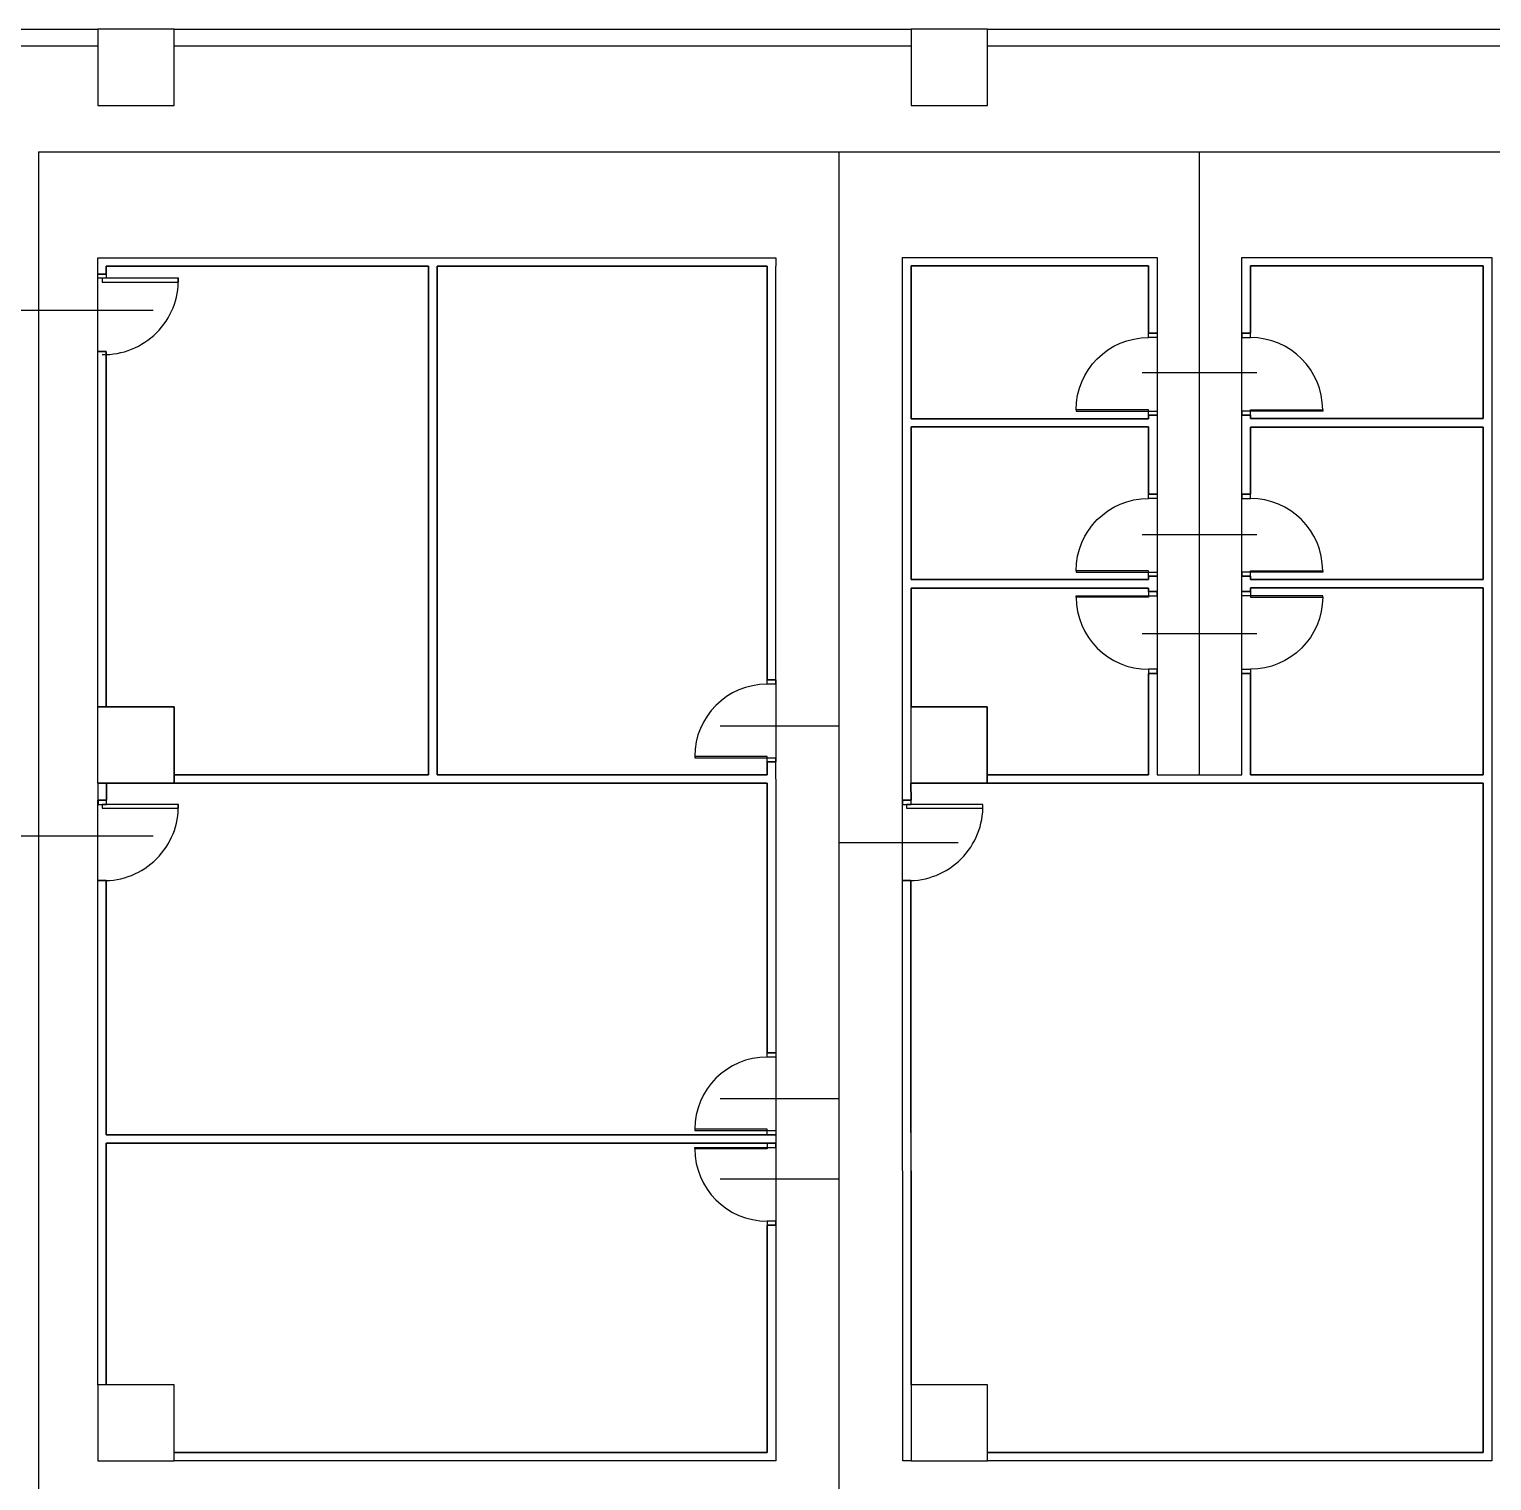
# Model space of a CAD drawing. Header units: centimetres. Extents: x -586 to 10005, y 1793 to 5385.
# Drawn here: x 294 to 2020, y 3586 to 5300 of the extents above; entities that cross this region are included whole.
import ezdxf

# ---------------------------------------------------------------- set-up
doc = ezdxf.new("R2010")
doc.units = ezdxf.units.CM
doc.header["$MEASUREMENT"] = 0
for name, color, linetype in [('Doors', 4, 'Continuous'), ('Offices', 50, 'Continuous'), ('Path', 3, 'Continuous'), ('Walls', 6, 'Continuous')]:
    doc.layers.add(name, color=color, linetype=linetype)

# ---------------------------------------------------------------- blocks, each defined once
blk = doc.blocks.new('A$Ceff24fad')
at = {"layer": 'Doors'}
for points in [[(85.3, 91.8), (85.3, 90.3), (0, 90.3), (0, 91.8)], [(85.3, 91.8), (95.5, 91.8), (95.5, 96.8), (85.3, 96.8)], [(85.3, 0), (95.5, 0), (95.5, 5), (85.3, 5)]]:
    blk.add_lwpolyline(points, close=True, dxfattribs=at)
blk.add_arc((85.3, 90.3), 85.3, 180, 270, dxfattribs=at)

msp = doc.modelspace()

# ---------------------------------------------------------------- linework, layer by layer
at = {"layer": 'Doors'}
for points in [[(384.5, 5005.8), (374.5, 5005.8), (374.5, 5010.8), (384.5, 5010.8)], [(379.5, 5001.4), (469.5, 5001.4), (469.5, 5005.8), (379.5, 5005.8)], [(1164.2, 4531.7), (1174.4, 4531.7), (1174.4, 4526.7), (1164.2, 4526.7)], [(1164.2, 4439.9), (1164.2, 4441.4), (1078.9, 4441.4), (1078.9, 4439.9)], [(1164.2, 4439.9), (1174.4, 4439.9), (1174.4, 4434.9), (1164.2, 4434.9)], [(374.8, 4384.8), (384.8, 4384.8), (384.8, 4389.8), (374.8, 4389.8)], [(379.5, 4380.4), (469.5, 4380.4), (469.5, 4384.8), (379.5, 4384.8)], [(1324.2, 4384.8), (1334.2, 4384.8), (1334.2, 4389.8), (1324.2, 4389.8)], [(1329, 4380.4), (1419, 4380.4), (1419, 4384.8), (1329, 4384.8)], [(1164.3, 4091.6), (1174.5, 4091.6), (1174.5, 4086.6), (1164.3, 4086.6)], [(1164.3, 3999.8), (1164.3, 4001.3), (1079, 4001.3), (1079, 3999.8)], [(1164.3, 3999.8), (1174.5, 3999.8), (1174.5, 3994.8), (1164.3, 3994.8)], [(1164.3, 3979.8), (1164.3, 3978.3), (1079, 3978.3), (1079, 3979.8)], [(1164.3, 3979.8), (1174.5, 3979.8), (1174.5, 3984.8), (1164.3, 3984.8)], [(1164.3, 3888), (1174.5, 3888), (1174.5, 3893), (1164.3, 3893)]]:
    msp.add_lwpolyline(points, close=True, dxfattribs=at)
for centre, radius, start, end in [((381.7, 5003.6), 87.8, 268.5646, 1.4354), ((1164.2, 4441.4), 85.3, 90, 180), ((381.7, 4382.6), 87.8, 268.5646, 1.4354), ((1331.2, 4382.6), 87.8, 268.5646, 1.4354), ((1164.3, 4001.3), 85.3, 90, 180), ((1164.3, 3978.3), 85.3, 180, 270)]:
    msp.add_arc(centre, radius, start, end, dxfattribs=at)
at = {"layer": 'Offices'}
for points in [[(764.8, 4419.8), (464.5, 4419.8), (464.5, 4499.8), (384.5, 4499.8), (384.5, 4919.3), (374.5, 4919.3), (374.5, 5010.8), (384.5, 5010.8), (384.5, 5020.1), (764.8, 5020.1)], [(1164.3, 4531.7), (1174.5, 4531.7), (1174.5, 4434.9), (1164.3, 4434.9), (1164.3, 4419.8), (774.8, 4419.8), (774.8, 5020.1), (1164.3, 5020.1)], [(1164.2, 4091.6), (1174.5, 4091.6), (1174.5, 3994.8), (384.5, 3994.8), (384.5, 4294.8), (374.5, 4294.8), (374.5, 4389.8), (384.8, 4389.8), (384.8, 4409.8), (464.5, 4409.8), (464.5, 4409.8), (1164.2, 4409.8)], [(1164.3, 3619.8), (464.5, 3619.8), (464.5, 3699.8), (384.5, 3699.8), (384.5, 3984.8), (1174.5, 3984.8), (1174.5, 3888), (1164.3, 3888)]]:
    msp.add_lwpolyline(points, close=True, dxfattribs=at)
at = {"layer": 'Offices', "color": 11, "true_color": 0xf27172}
for points in [[(1624.5, 4844.1), (1614.3, 4844.1), (1614.3, 4840.1), (1334.2, 4840.1), (1334.2, 5020.5), (1614.3, 5020.5), (1614.3, 4940.9), (1624.5, 4940.9)], [(2009.5, 4840.5), (1734.7, 4840.5), (1734.7, 4844.1), (1724.5, 4844.1), (1724.5, 4940.9), (1734.7, 4940.9), (1734.7, 5020.5), (2009.5, 5020.5)], [(1624.5, 4654.1), (1614.3, 4654.1), (1614.3, 4650.1), (1334.2, 4650.1), (1334.2, 4830.5), (1614.3, 4830.5), (1614.3, 4750.9), (1624.5, 4750.9)], [(2009.5, 4650.1), (1734.7, 4650.1), (1734.7, 4654.1), (1724.5, 4654.1), (1724.5, 4750.9), (1734.7, 4750.9), (1734.7, 4830.1), (2009.5, 4830.1)], [(1614.3, 4419.8), (1424.1, 4419.8), (1424.1, 4499.8), (1334.2, 4499.8), (1334.2, 4640.1), (1614.3, 4640.1), (1614.3, 4636), (1624.5, 4636), (1624.5, 4539.3), (1614.3, 4539.3)], [(2009.5, 4419.8), (1734.7, 4419.8), (1734.7, 4539.3), (1724.5, 4539.3), (1724.5, 4636), (1734.7, 4636), (1734.7, 4640.5), (2009.5, 4640.5)], [(2009.4, 3619.8), (1559.5, 3619.8), (1549.5, 3619.8), (1424.5, 3619.8), (1424.5, 3699.8), (1334.4, 3699.8), (1334, 4294.8), (1324, 4294.8), (1324, 4389.8), (1334.2, 4389.8), (1334.1, 4409.8), (1424.1, 4409.8), (2009.4, 4409.8), (2009.4, 4030.6), (2009.4, 4020.6)]]:
    msp.add_lwpolyline(points, close=True, dxfattribs=at)
at = {"layer": 'Path'}
for p, q in [((304.5, 5154.9), (304.5, 3499.8)), ((304.5, 5154.9), (2667.9, 5154.9)), ((1249.5, 3499.8), (1249.5, 5154.9)), ((1674.5, 4419.8), (1674.5, 5154.9)), ((304.5, 4968), (169.2, 4968)), ((439.8, 4968), (304.5, 4968)), ((1674.5, 4894.4), (1606.9, 4894.4)), ((1742.1, 4894.4), (1674.5, 4894.4)), ((1674.5, 4703.2), (1606.9, 4703.2)), ((1742.1, 4703.2), (1674.5, 4703.2)), ((1674.5, 4586), (1606.9, 4586)), ((1742.1, 4586), (1674.5, 4586)), ((1249.4, 4477.3), (1108.9, 4477.3)), ((304.5, 4347.4), (169.2, 4347.4)), ((439.8, 4347.4), (304.5, 4347.4)), ((1390, 4339.6), (1249.5, 4339.6)), ((1249.5, 4037.1), (1109, 4037.1)), ((1249.5, 3942.4), (1109, 3942.4))]:
    msp.add_line(p, q, dxfattribs=at)
at = {"layer": 'Walls'}
for points in [[(-240.5, 4409.8), (-260.5, 4409.8), (-495.5, 4409.8), (-495.5, 4429.8), (-260.5, 4429.8), (-260.5, 5299.8), (374.5, 5299.8), (374.5, 5279.8), (-240.5, 5279.8), (-240.5, 5030.1), (-240.5, 5030.1), (-240.5, 5020.1)], [(464.5, 5299.8), (374.5, 5299.8), (374.5, 5209.8), (464.5, 5209.8)], [(464.5, 5299.8), (1334.5, 5299.8), (1334.5, 5279.8), (464.5, 5279.8)], [(1424.5, 5299.8), (1334.5, 5299.8), (1334.5, 5209.8), (1424.5, 5209.8)], [(1424.5, 5299.8), (2294.5, 5299.8), (2294.5, 5279.8), (1424.5, 5279.8)], [(1174.5, 4409.8), (1174.5, 4091.6), (1164.2, 4091.6), (1164.2, 4409.8), (464.5, 4409.8), (464.5, 4419.8), (764.8, 4419.8), (764.8, 5020.1), (384.5, 5020.1), (384.5, 5010.8), (374.5, 5010.8), (374.5, 5020.1), (374.5, 5030.1), (1174.5, 5030.1), (1174.5, 5020.1), (1174.4, 5020.1), (1174.4, 4531.7), (1164.3, 4531.7), (1164.3, 5020.1), (774.8, 5020.1), (774.8, 4419.8), (1164.3, 4419.8), (1164.3, 4434.9), (1174.4, 4434.9), (1174.4, 4419.8)], [(1624.5, 4636), (1614.3, 4636), (1614.3, 4640.1), (1334.2, 4640.1), (1334.2, 4499.8), (1334.1, 4499.8), (1334.1, 4409.8), (1334.2, 4389.8), (1324.2, 4389.8), (1324.2, 5030.5), (1624.5, 5030.5), (1624.5, 4940.9), (1614.3, 4940.9), (1614.3, 5020.5), (1334.2, 5020.5), (1334.2, 4840.1), (1614.3, 4840.1), (1614.3, 4844.1), (1624.5, 4844.1), (1624.5, 4750.9), (1614.3, 4750.9), (1614.3, 4830.5), (1334.2, 4830.5), (1334.2, 4650.1), (1614.3, 4650.1), (1614.3, 4654.1), (1624.5, 4654.1)], [(2019.5, 3609.8), (1424.5, 3609.8), (1424.5, 3619.8), (1549.5, 3619.8), (1559.5, 3619.8), (2009.4, 3619.8), (2009.4, 4020.6), (2009.4, 4030.6), (2009.4, 4409.8), (1424.1, 4409.8), (1424.1, 4419.8), (1614.3, 4419.8), (1614.3, 4539.3), (1624.5, 4539.3), (1624.5, 4419.8), (1724.5, 4419.8), (1724.5, 4539.3), (1734.7, 4539.3), (1734.7, 4419.8), (2009.5, 4419.8), (2009.5, 4640.5), (1734.7, 4640.5), (1734.7, 4636), (1724.5, 4636), (1724.5, 4654.1), (1734.7, 4654.1), (1734.7, 4650.1), (2009.5, 4650.1), (2009.5, 4830.1), (1734.7, 4830.1), (1734.7, 4750.9), (1724.5, 4750.9), (1724.5, 4844.1), (1734.7, 4844.1), (1734.7, 4840.5), (2009.5, 4840.5), (2009.5, 5020.5), (1734.7, 5020.5), (1734.7, 4940.9), (1724.5, 4940.9), (1724.5, 5030.5), (2019.5, 5030.5), (2019.5, 4640.5), (2019.5, 4419.8), (2019.5, 4419.8)], [(384.5, 4499.8), (374.5, 4499.8), (374.5, 4919.3), (384.5, 4919.3)], [(464.5, 4409.8), (384.8, 4409.8), (384.8, 4409.8), (374.5, 4409.8), (374.5, 4499.8), (384.5, 4499.8), (464.5, 4499.8)], [(1424.1, 4409.8), (1334.2, 4409.8), (1334.2, 4499.8), (1424.1, 4499.8)], [(384.8, 4389.8), (374.8, 4389.8), (374.8, 4409.8), (384.8, 4409.8)], [(384.5, 3699.8), (374.5, 3699.8), (374.5, 3984.8), (374.5, 3994.8), (374.5, 3994.8), (374.5, 4294.8), (384.5, 4294.8), (384.5, 3994.8), (1174.5, 3994.8), (1174.5, 3984.8), (384.5, 3984.8)], [(1334.5, 3609.8), (1324.5, 3609.8), (1324, 4294.8), (1334, 4294.8)], [(1174.5, 3609.8), (464.5, 3609.8), (464.5, 3619.8), (1164.3, 3619.8), (1164.3, 3888), (1174.5, 3888), (1174.5, 3619.8)], [(464.5, 3699.8), (374.5, 3699.8), (374.5, 3609.8), (464.5, 3609.8)], [(1424.5, 3699.8), (1334.5, 3699.8), (1334.5, 3609.8), (1424.5, 3609.8)]]:
    msp.add_lwpolyline(points, close=True, dxfattribs=at)

# ---------------------------------------------------------------- block references
at = {"layer": 'Doors', "xscale": -1, "rotation": 180}
for p in [(1529, 4940.9), (1529, 4750.9)]:
    msp.add_blockref('A$Ceff24fad', p, dxfattribs=at)
at = {"layer": 'Doors', "rotation": 180}
for p in [(1820, 4940.9), (1820, 4750.9)]:
    msp.add_blockref('A$Ceff24fad', p, dxfattribs=at)
at = {"layer": 'Doors'}
msp.add_blockref('A$Ceff24fad', (1529, 4539.3), dxfattribs=at)
at = {"layer": 'Doors', "xscale": -1}
msp.add_blockref('A$Ceff24fad', (1820, 4539.3), dxfattribs=at)

doc.saveas('drawing.dxf')
